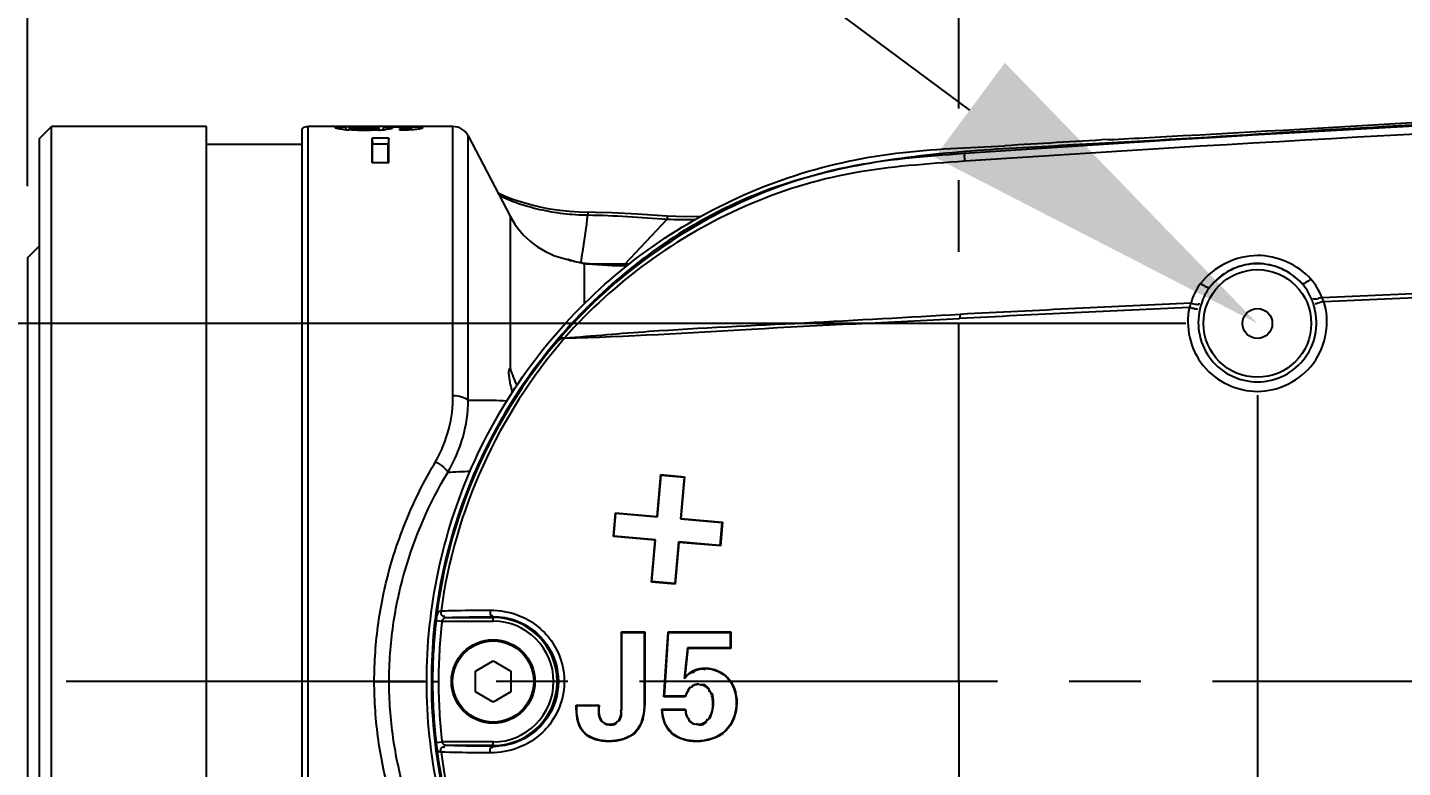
# Model space of a CAD drawing. Header units: millimetres. Extents: x 4086 to 8300, y 123 to 1549.
# Drawn here: x 6912.11 to 6940.9, y 826.71 to 842.21 of the extents above; entities that cross this region are included whole.
import ezdxf
from ezdxf import colors
from ezdxf.entities.mleader import LeaderData, LeaderLine
from ezdxf.math import Vec2, Vec3

# ---------------------------------------------------------------- set-up
doc = ezdxf.new("R2010")
doc.units = ezdxf.units.MM
doc.linetypes.add('CENTER', pattern=[0.6, 0.375, -0.075, 0.075, -0.075])
for name, color, linetype in [('中心线', 7, 'Continuous'), ('外形图', 7, 'Continuous'), ('多重引线', 7, 'Continuous'), ('尺寸标注', 7, 'Continuous')]:
    doc.layers.add(name, color=color, linetype=linetype)
doc.styles.add('思源黑', font='SourceHanSansCN-Normal.ttf')
doc.dimstyles.new('尺寸标注_1_4比例', dxfattribs={"dimtxt": 7, "dimasz": 6, "dimexe": 2, "dimexo": 1.5, "dimgap": 1, "dimtad": 1, "dimdec": 1, "dimlfac": 4, "dimdsep": 46, "dimtxsty": '思源黑', "dimcen": 0.09, "dimadec": 0, "dimazin": 0, "dimtp": 0.01, "dimtm": 0.01, "dimtfac": 1, "dimtdec": 1, "dimtofl": 0, "dimtmove": 0, "dimatfit": 3, "dimfxl": 1, "dimtolj": 1, "dimarcsym": 0})

# ---------------------------------------------------------------- blocks, each defined once
blk = doc.blocks.new('*D765')
at = {"layer": 'Defpoints', "color": 0}
for p in [(6912.112, 866.691), (6931.612, 843.804), (6912.112, 837.388)]:
    blk.add_point(p, dxfattribs=at)
at = {"layer": '尺寸标注', "color": 0, "lineweight": -2}
for p, q in [((6912.112, 838.888), (6912.112, 868.691)), ((6931.612, 845.304), (6931.612, 868.691)), ((6925.612, 866.691), (6918.112, 866.691))]:
    blk.add_line(p, q, dxfattribs=at)
at = {"layer": '尺寸标注', "color": 0}
for points in [[(6918.112, 867.691), (6918.112, 865.691), (6912.112, 866.691)], [(6925.612, 865.691), (6925.612, 867.691), (6931.612, 866.691)]]:
    blk.add_solid(points, dxfattribs=at)
at = {"layer": '尺寸标注', "color": 0, "insert": (6921.862, 871.306), "char_height": 7, "attachment_point": 5, "style": '思源黑'}
blk.add_mtext('\\A1;78', dxfattribs=at)
blk = doc.blocks.new('*D781')
at = {"layer": 'Defpoints', "color": 0}
for p in [(6937.862, 836.013), (6912.112, 819.638), (6912.112, 793.459)]:
    blk.add_point(p, dxfattribs=at)
at = {"layer": '尺寸标注', "color": 0, "lineweight": -2}
for p, q in [((6937.862, 834.513), (6937.862, 791.459)), ((6912.112, 818.138), (6912.112, 791.459)), ((6931.862, 793.459), (6918.112, 793.459))]:
    blk.add_line(p, q, dxfattribs=at)
at = {"layer": '尺寸标注', "color": 0}
for points in [[(6918.112, 794.459), (6918.112, 792.459), (6912.112, 793.459)], [(6931.862, 792.459), (6931.862, 794.459), (6937.862, 793.459)]]:
    blk.add_solid(points, dxfattribs=at)
at = {"layer": '尺寸标注', "color": 0, "insert": (6924.987, 798.088), "char_height": 7, "attachment_point": 5, "style": '思源黑'}
blk.add_mtext('\\A1;103', dxfattribs=at)
blk = doc.blocks.new('*D794')
at = {"layer": 'Defpoints', "color": 0}
for p in [(6937.862, 836.013), (6900.144, 821.013), (6937.862, 821.013)]:
    blk.add_point(p, dxfattribs=at)
at = {"layer": '尺寸标注', "color": 0, "lineweight": -2}
for p, q in [((6936.362, 836.013), (6898.144, 836.013)), ((6900.144, 830.013), (6900.144, 827.013)), ((6936.362, 821.013), (6898.144, 821.013))]:
    blk.add_line(p, q, dxfattribs=at)
at = {"layer": '尺寸标注', "color": 0}
for points in [[(6901.144, 830.013), (6899.144, 830.013), (6900.144, 836.013)], [(6899.144, 827.013), (6901.144, 827.013), (6900.144, 821.013)]]:
    blk.add_solid(points, dxfattribs=at)
at = {"layer": '尺寸标注', "color": 0, "insert": (6895.52, 828.513), "char_height": 7, "attachment_point": 5, "rotation": 90, "style": '思源黑'}
blk.add_mtext('\\A1;60', dxfattribs=at)

msp = doc.modelspace()

# ---------------------------------------------------------------- linework, layer by layer
at = {"layer": '中心线', "linetype": 'CENTER', "ltscale": 20}
for p, q in [((6931.6121, 828.5128), (6931.6121, 843.8044)), ((7040.4225, 828.5128), (6904.9307, 828.5128)), ((6931.6121, 828.5128), (6931.6121, 812.1389))]:
    msp.add_line(p, q, dxfattribs=at)
at = {"layer": '外形图'}
for p, q in [((6912.3621, 839.8878), (6912.6121, 840.1378)), ((6912.6121, 816.8878), (6912.6121, 840.1378)), ((6915.8621, 840.1378), (6912.6121, 840.1378)), ((6915.8621, 816.8878), (6915.8621, 840.1378)), ((6917.8621, 816.2536), (6917.8621, 840.1)), ((6917.9871, 816.2201), (6917.9871, 840.1378)), ((6921.0178, 840.1378), (6917.9871, 840.1378)), ((6918.5568, 840.1125), (6918.5568, 840.1128)), ((6918.7722, 840.1342), (6918.7755, 840.0712)), ((6918.8444, 840.1127), (6918.8403, 840.0663)), ((6918.9383, 840.1006), (6918.9363, 840.0612)), ((6919.1734, 840.095), (6919.1734, 840.0564)), ((6919.3782, 840.1371), (6919.3782, 840.1223)), ((6919.3879, 840.1002), (6919.3901, 840.0597)), ((6919.4684, 840.112), (6919.4726, 840.0632)), ((6919.7499, 840.104), (6919.7498, 840.1037)), ((6919.8327, 840.1365), (6919.8325, 840.1248)), ((6919.9095, 840.0602), (6919.9095, 840.0973)), ((6919.9095, 840.0973), (6919.9127, 840.0605)), ((6920.0557, 840.1019), (6920.0579, 840.0634)), ((6920.0996, 840.111), (6920.1036, 840.0654)), ((6920.1469, 840.1337), (6920.1434, 840.0676)), ((6920.3246, 840.1264), (6920.3215, 840.0865)), ((6920.3811, 840.1097), (6920.3811, 840.1093)), ((6921.0178, 834.5039), (6921.0178, 840.1378)), ((6912.3621, 817.1378), (6912.3621, 839.8878)), ((6917.8621, 839.7628), (6915.8621, 839.7628)), ((6919.3271, 839.3798), (6919.3271, 839.8918)), ((6919.6771, 839.8918), (6919.3271, 839.8918)), ((6919.3271, 839.8918), (6919.338, 839.7672)), ((6919.338, 839.3798), (6919.338, 839.7672)), ((6919.6661, 839.7672), (6919.338, 839.7672)), ((6919.6771, 839.8918), (6919.6661, 839.7672)), ((6919.6661, 839.3798), (6919.6661, 839.7672)), ((6919.6771, 839.3798), (6919.6771, 839.8918)), ((6921.3385, 834.4037), (6921.3385, 839.9434)), ((6921.3385, 839.9434), (6922.2166, 838.2604)), ((6919.6771, 839.3798), (6919.3271, 839.3798)), ((6922.2166, 838.2604), (6922.2166, 835.0685)), ((6924.6222, 837.2628), (6925.5029, 838.1987)), ((6925.5051, 838.2595), (6925.5029, 838.1987)), ((6912.1121, 837.3878), (6912.3621, 837.6378)), ((6912.1121, 837.3878), (6912.1121, 819.6378)), ((6923.4386, 837.3473), (6923.4151, 837.3559)), ((6923.4486, 837.3437), (6923.4467, 837.3444)), ((6923.4521, 837.3453), (6923.4488, 837.3464)), ((6923.4675, 837.3401), (6923.4521, 837.3453)), ((6923.4967, 837.3306), (6923.4675, 837.3401)), ((6923.5379, 837.3183), (6923.4967, 837.3306)), ((6923.5911, 837.3042), (6923.5363, 837.3187)), ((6923.6545, 837.2901), (6923.5911, 837.3042)), ((6923.7254, 837.2778), (6923.6539, 837.2902)), ((6923.7927, 837.2695), (6923.7254, 837.2778)), ((6923.7927, 837.2695), (6923.7254, 837.2778)), ((6923.7681, 837.2693), (6923.7927, 837.2695)), ((6923.7681, 837.2693), (6923.7681, 836.4248)), ((6923.8788, 837.2614), (6923.7927, 837.2695)), ((6923.8639, 837.2628), (6924.7157, 837.2628)), ((6924.6121, 837.2291), (6924.6121, 837.2628)), ((6931.6411, 836.205), (6931.6227, 836.1157)), ((6925.2943, 831.9711), (6925.3708, 832.8461)), ((6925.3708, 832.8461), (6925.3808, 832.8342)), ((6925.3708, 832.8461), (6925.8689, 832.8025)), ((6925.3042, 831.9592), (6925.3808, 832.8342)), ((6925.3808, 832.8342), (6925.857, 832.7926)), ((6925.857, 832.7926), (6925.7805, 831.9176)), ((6925.8689, 832.8025), (6925.7924, 831.9275)), ((6925.8689, 832.8025), (6925.857, 832.7926)), ((6924.3789, 831.5474), (6924.4226, 832.0474)), ((6924.3907, 831.5574), (6924.4325, 832.0355)), ((6924.4226, 832.0474), (6924.4325, 832.0355)), ((6924.4226, 832.0474), (6925.2943, 831.9711)), ((6924.4325, 832.0355), (6925.3042, 831.9592)), ((6925.2943, 831.9711), (6925.3042, 831.9592)), ((6925.7924, 831.9275), (6925.7805, 831.9176)), ((6925.7805, 831.9176), (6926.6522, 831.8413)), ((6925.7924, 831.9275), (6926.6641, 831.8513)), ((6926.6522, 831.8413), (6926.6104, 831.3631)), ((6926.6641, 831.8513), (6926.6203, 831.3513)), ((6926.6641, 831.8513), (6926.6522, 831.8413)), ((6924.3789, 831.5474), (6924.3907, 831.5574)), ((6925.2505, 831.4711), (6924.3789, 831.5474)), ((6925.2624, 831.4811), (6924.3907, 831.5574)), ((6925.174, 830.5961), (6925.2505, 831.4711)), ((6925.1859, 830.6061), (6925.2624, 831.4811)), ((6925.2505, 831.4711), (6925.2624, 831.4811)), ((6925.7387, 831.4394), (6925.6621, 830.5644)), ((6925.7486, 831.4275), (6925.6721, 830.5525)), ((6925.7486, 831.4275), (6925.7387, 831.4394)), ((6926.6104, 831.3631), (6925.7387, 831.4394)), ((6926.6203, 831.3513), (6925.7486, 831.4275)), ((6926.6203, 831.3513), (6926.6104, 831.3631)), ((6925.174, 830.5961), (6925.1859, 830.6061)), ((6925.6721, 830.5525), (6925.174, 830.5961)), ((6925.6621, 830.5644), (6925.1859, 830.6061)), ((6925.6721, 830.5525), (6925.6621, 830.5644)), ((6920.6681, 829.7923), (6920.7916, 829.7778)), ((6920.7916, 829.7778), (6921.8621, 829.7778)), ((6920.8731, 829.8528), (6921.8621, 829.8528)), ((6921.8621, 829.7778), (6921.8621, 829.8717)), ((6924.5454, 829.5525), (6924.5563, 829.5416)), ((6924.5454, 829.5525), (6925.0342, 829.5525)), ((6924.5454, 828.5128), (6924.5454, 829.5525)), ((6924.5563, 829.5416), (6925.0233, 829.5416)), ((6924.5563, 828.5128), (6924.5563, 829.5416)), ((6925.0342, 829.5525), (6925.0233, 829.5416)), ((6925.0233, 829.5416), (6925.0233, 828.5128)), ((6925.0342, 829.5525), (6925.0342, 828.5128)), ((6925.4563, 828.5128), (6925.5247, 829.5525)), ((6925.4673, 828.5128), (6925.5349, 829.5416)), ((6925.5247, 829.5525), (6925.5349, 829.5416)), ((6925.5247, 829.5525), (6926.8345, 829.5525)), ((6925.5349, 829.5416), (6926.8236, 829.5416)), ((6926.8345, 829.5525), (6926.8236, 829.5416)), ((6926.8236, 829.5416), (6926.8236, 829.2156)), ((6926.8345, 829.5525), (6926.8345, 829.2047)), ((6925.9284, 829.2156), (6925.8631, 828.5738)), ((6925.9383, 829.2047), (6925.8772, 828.6046)), ((6925.9383, 829.2047), (6925.9284, 829.2156)), ((6926.8236, 829.2156), (6925.9284, 829.2156)), ((6926.8345, 829.2047), (6925.9383, 829.2047)), ((6926.8345, 829.2047), (6926.8236, 829.2156)), ((6921.4897, 828.7278), (6921.8621, 828.9428)), ((6921.8621, 828.9428), (6922.2345, 828.7278)), ((6921.4897, 828.2978), (6921.4897, 828.7278)), ((6922.2345, 828.7278), (6922.2345, 828.2978)), ((6926.0713, 828.749), (6926.0759, 828.7391)), ((6926.3081, 828.7942), (6926.3081, 828.7832)), ((6926.7761, 828.587), (6926.768, 828.5796)), ((6919.3732, 828.513), (6919.6842, 828.5126)), ((6919.6842, 828.5128), (6920.4698, 828.5128)), ((6920.5929, 828.5128), (6920.5903, 828.5128)), ((6920.5929, 828.5128), (6920.7173, 828.5128)), ((6921.8621, 828.0828), (6921.4897, 828.2978)), ((6922.2345, 828.2978), (6921.8621, 828.0828)), ((6924.5454, 827.9214), (6924.5454, 828.5128)), ((6924.5562, 827.9214), (6924.5563, 828.5128)), ((6925.0233, 828.5128), (6925.0233, 828.0499)), ((6925.0342, 828.5128), (6925.0342, 828.0499)), ((6925.4353, 828.1941), (6925.4563, 828.5128)), ((6925.447, 828.205), (6925.4673, 828.5128)), ((6925.9963, 828.3868), (6925.9885, 828.3945)), ((6926.1702, 828.4479), (6926.1702, 828.4588)), ((6926.3793, 828.3422), (6926.3879, 828.349)), ((6923.6021, 827.9481), (6923.6021, 828.0186)), ((6923.6021, 828.0186), (6923.6131, 828.0076)), ((6923.6021, 828.0186), (6924.08, 828.0186)), ((6923.6021, 827.9481), (6923.6131, 827.9481)), ((6923.6131, 828.0076), (6924.0687, 828.0077)), ((6923.6131, 827.9481), (6923.6131, 828.0076)), ((6924.0687, 828.0077), (6924.066, 827.9391)), ((6924.08, 828.0186), (6924.0687, 828.0077)), ((6924.08, 828.0186), (6924.0769, 827.9387)), ((6925.0342, 828.0499), (6925.0233, 828.0499)), ((6925.4353, 828.1941), (6925.447, 828.205)), ((6925.8835, 828.1941), (6925.4353, 828.1941)), ((6925.876, 828.205), (6925.447, 828.205)), ((6925.8835, 828.1941), (6925.876, 828.205)), ((6926.4616, 828.0656), (6926.4726, 828.0656)), ((6926.963, 828.0656), (6926.9521, 828.0656)), ((6924.0769, 827.9387), (6924.066, 827.9391)), ((6924.4854, 827.6884), (6924.4937, 827.6813)), ((6924.5454, 827.9214), (6924.5562, 827.9214)), ((6925.393, 827.9308), (6925.4044, 827.9199)), ((6925.393, 827.9308), (6925.8882, 827.9308)), ((6925.4044, 827.9199), (6925.8784, 827.9199)), ((6925.8882, 827.9308), (6925.8784, 827.9199)), ((6925.9681, 827.6927), (6925.9596, 827.6858)), ((6926.3781, 827.7369), (6926.387, 827.7307)), ((6923.7854, 827.4153), (6923.7927, 827.4235)), ((6924.2884, 827.6175), (6924.2884, 827.6066)), ((6924.8403, 827.4479), (6924.8326, 827.4555)), ((6925.5967, 827.4279), (6925.6041, 827.436)), ((6926.1577, 827.6175), (6926.1577, 827.6065)), ((6926.7311, 827.4764), (6926.7235, 827.4843)), ((6920.6681, 827.2333), (6920.7916, 827.2478)), ((6921.8621, 827.2478), (6920.7916, 827.2478)), ((6921.8621, 827.1728), (6920.8732, 827.1728)), ((6921.8621, 827.1539), (6921.8621, 827.2478)), ((6924.2759, 827.254), (6924.2759, 827.2648)), ((6926.1216, 827.254), (6926.1216, 827.2649))]:
    msp.add_line(p, q, dxfattribs=at)
for points in [[(6924.3476, 838.3316), (6923.6632, 838.3473), (6923.4622, 838.3593), (6923.257, 838.3799), (6923.0507, 838.4096), (6922.8465, 838.4484), (6922.6473, 838.4956), (6922.4562, 838.5503), (6922.2763, 838.6108), (6922.1106, 838.6751), (6921.967, 838.7388)], [(6925.5051, 838.2595), (6924.8863, 838.3007), (6924.3476, 838.3316)], [(6926.1995, 838.2505), (6925.8848, 838.2457), (6925.5051, 838.2595)], [(6924.6735, 837.2291), (6924.5546, 837.229), (6924.4346, 837.2308), (6924.3159, 837.2342), (6924.1997, 837.2392), (6924.0874, 837.2455), (6923.98, 837.253), (6923.8788, 837.2614)], [(6936.4718, 836.4366), (6936.4601, 836.4083), (6936.4485, 836.3794), (6936.437, 836.3502)], [(6939.2533, 836.4762), (6939.2395, 836.5036), (6939.2255, 836.5307), (6939.2114, 836.5572)], [(6926.768, 828.5796), (6926.7869, 828.5579), (6926.8047, 828.5356), (6926.8214, 828.5128)]]:
    msp.add_lwpolyline(points, dxfattribs=at)
for centre, radius in [((6937.8621, 836.0128), 1.1272), ((6937.8621, 836.0128), 0.3125), ((6921.8621, 828.5128), 0.875), ((6921.8621, 828.5128), 0.85)]:
    msp.add_circle(centre, radius, dxfattribs=at)
for centre, radius, start, end in [((6976.9551, 168.4988), 672.433, 92.3586273, 93.8555578), ((6874.833, 1957.9946), 1119.7361, 273.1110004, 273.6865957), ((6917.9871, 839.8835), 0.25, 90, 120), ((6919.0551, 843.3613), 3.302, 264.36872, 266.26901), ((6919.401, 676.9574), 163.1797, 89.848416, 90.008012), ((6919.2993, 843.3485), 3.2899, 273.02413, 274.45306), ((6915.3702, 841.2891), 4.3585, 343.73805, 344.52528), ((6919.3412, 842.8066), 2.7463, 274.46046, 275.2539), ((6921.0178, 839.7761), 0.3617, 27.55281, 90), ((6924.3663, 1047.3261), 207.7215, 272.862531, 273.100567), ((6923.7681, 839.0699), 1.75, 207.55281, 258.3631), ((6923.3647, 837.111), 0.25, 70.33302, 78.3631), ((6923.9843, 838.8717), 1.6192, 250.30637, 250.61002), ((6923.9777, 838.8538), 1.6001, 250.68932, 251.69285), ((6923.9664, 838.8197), 1.5642, 251.69276, 252.12001), ((6923.9304, 838.6636), 1.4037, 262.10413, 263.36049), ((6924.6194, 845.6291), 8.4031, 264.18564, 264.3471), ((6924.6262, 845.6983), 8.4727, 264.3472, 264.63806), ((6924.6123, 845.5137), 8.2875, 264.61462, 270.4004), ((6937.8621, 836.0128), 1.2521, 41.95587, 142.5189), ((6980.9032, -126.3964), 963.7729, 92.6444323, 92.9309813), ((6980.773, -129.0457), 966.4992, 92.6271786, 92.9138817), ((6937.8609, 836.027), 1.2363, 166.78112, 270.05208), ((6937.8633, 836.0268), 1.2361, 269.94139, 18.34806), ((6937.3238, 835.8483), 1.8044, 18.33506, 22.16147), ((6931.6127, 828.5122), 11.0225, 141.17014, 179.99675), ((6921.5657, 822.859), 10.0527, 91.08379, 93.74562), ((6931.5829, 828.5102), 10.9899, 173.30032, 179.98648), ((6931.5653, 828.5106), 10.848, 173.29167, 179.98849), ((6921.8621, 828.5128), 1.34, 270, 90), ((6921.8621, 828.5128), 1.265, 270, 90), ((6928.1032, 827.5641), 2.4572, 154.94696, 155.73691), ((6926.249, 828.11), 0.7109, 34.51073, 42.1341), ((6931.6127, 828.5134), 11.0225, 180.00326, 218.82974), ((6931.5835, 828.5154), 10.9905, 180.01364, 186.69945), ((6931.5658, 828.515), 10.8485, 180.01163, 186.70812)]:
    msp.add_arc(centre, radius, start, end, dxfattribs=at)
for points, knots in [([(6982.8473, 841.3547), (6979.9914, 841.3249), (6974.2796, 841.2517), (6965.7128, 841.0873), (6957.1476, 840.8525), (6950.0119, 840.5915), (6944.306, 840.3256), (6940.0264, 840.1178), (6936.4649, 839.883), (6933.6115, 839.7297), (6930.7692, 839.5793), (6927.1829, 838.9876), (6923.5642, 836.4678), (6921.1381, 832.8333), (6920.2848, 828.532), (6921.1248, 824.2335), (6923.5303, 820.5724), (6926.5562, 818.5117), (6929.2915, 817.6422), (6931.4308, 817.4044), (6933.5713, 817.3272), (6935.7099, 817.1794), (6937.847, 817.0394), (6940.6986, 816.8826), (6944.2642, 816.6997), (6949.9704, 816.437), (6957.106, 816.174), (6965.6712, 815.9394), (6974.238, 815.7745), (6979.9498, 815.7012), (6982.8057, 815.6713)], [0, 0, 0, 0, 0.0625338, 0.1250675, 0.1876012, 0.2501348, 0.2814019, 0.3126679, 0.3439382, 0.3595646, 0.3751969, 0.4064019, 0.4376042, 0.4687717, 0.4999496, 0.5311281, 0.5623056, 0.5934882, 0.6091533, 0.6247704, 0.6404361, 0.6560705, 0.6716955, 0.6873296, 0.7185989, 0.7498649, 0.8123988, 0.8749325, 0.9374662, 1, 1, 1, 1]), ([(6918.5568, 840.1128), (6918.5568, 840.1174), (6918.5791, 840.1246), (6918.6138, 840.128), (6918.6852, 840.1325), (6918.7395, 840.1336), (6918.7722, 840.1342)], [0, 0, 0, 0, 0.0636249, 0.2394787, 0.5515984, 1, 1, 1, 1]), ([(6918.7311, 840.0752), (6918.7054, 840.0778), (6918.6611, 840.0828), (6918.6065, 840.0918), (6918.5743, 840.1), (6918.5603, 840.1069), (6918.557, 840.1108), (6918.5568, 840.1125)], [0, 0, 0, 0, 0.4284638, 0.7384789, 0.9231886, 0.9719736, 1, 1, 1, 1]), ([(6918.7722, 840.1342), (6918.8604, 840.1358), (6919.0624, 840.1369), (6919.2644, 840.1371), (6919.3782, 840.1371)], [0, 0, 0, 0, 0.436772, 1, 1, 1, 1]), ([(6919.1856, 840.0563), (6919.1552, 840.0563), (6919.04, 840.057), (6918.9248, 840.0607), (6918.8402, 840.0663)], [0, 0, 0, 0, 0.2638217, 1, 1, 1, 1]), ([(6918.9344, 840.1226), (6918.9216, 840.1221), (6918.8992, 840.1211), (6918.8713, 840.1192), (6918.8541, 840.1169), (6918.8467, 840.1149), (6918.8445, 840.1135), (6918.8444, 840.1127)], [0, 0, 0, 0, 0.4207322, 0.7344982, 0.9262307, 0.9757772, 1, 1, 1, 1]), ([(6918.8444, 840.1126), (6918.8444, 840.1118), (6918.8472, 840.1102), (6918.852, 840.1089), (6918.8604, 840.1073), (6918.8767, 840.1052), (6918.9031, 840.1028), (6918.9257, 840.1013), (6918.9383, 840.1006)], [0, 0, 0, 0, 0.0256739, 0.0813679, 0.1690623, 0.2875858, 0.6031164, 1, 1, 1, 1]), ([(6919.1588, 840.1257), (6919.1388, 840.1257), (6919.064, 840.1255), (6918.9892, 840.1246), (6918.9344, 840.1226)], [0, 0, 0, 0, 0.2668188, 1, 1, 1, 1]), ([(6918.9383, 840.1006), (6918.957, 840.0996), (6919.0354, 840.096), (6919.1138, 840.095), (6919.1734, 840.095)], [0, 0, 0, 0, 0.2391816, 1, 1, 1, 1]), ([(6919.3833, 840.1223), (6919.3666, 840.123), (6919.2918, 840.1254), (6919.2169, 840.1257), (6919.1588, 840.1257)], [0, 0, 0, 0, 0.2236546, 1, 1, 1, 1]), ([(6919.1734, 840.095), (6919.1932, 840.095), (6919.2647, 840.0954), (6919.3363, 840.097), (6919.3879, 840.1002)], [0, 0, 0, 0, 0.2761865, 1, 1, 1, 1]), ([(6919.4729, 840.0632), (6919.4494, 840.0619), (6919.3537, 840.0577), (6919.2579, 840.0563), (6919.1856, 840.0563)], [0, 0, 0, 0, 0.2454027, 1, 1, 1, 1]), ([(6919.4683, 840.1121), (6919.4683, 840.1129), (6919.466, 840.1144), (6919.4585, 840.1165), (6919.4419, 840.1188), (6919.4158, 840.1208), (6919.395, 840.1218), (6919.3833, 840.1223)], [0, 0, 0, 0, 0.027125, 0.0813639, 0.2812552, 0.5938924, 1, 1, 1, 1]), ([(6919.3879, 840.1002), (6919.3996, 840.1009), (6919.4194, 840.1024), (6919.446, 840.1051), (6919.4591, 840.1076), (6919.4684, 840.1101), (6919.4684, 840.112)], [0, 0, 0, 0, 0.4281922, 0.7418719, 0.9299121, 1, 1, 1, 1]), ([(6919.9607, 840.1224), (6919.9301, 840.1232), (6919.8002, 840.1258), (6919.6701, 840.1261), (6919.5707, 840.1262)], [0, 0, 0, 0, 0.2351855, 1, 1, 1, 1]), ([(6919.5707, 840.1262), (6919.5971, 840.1253), (6919.6418, 840.1238), (6919.7008, 840.1188), (6919.7309, 840.1152), (6919.7499, 840.1081), (6919.7499, 840.104)], [0, 0, 0, 0, 0.4330426, 0.7481572, 0.9314018, 1, 1, 1, 1]), ([(6919.7499, 840.1037), (6919.7497, 840.1021), (6919.7465, 840.0985), (6919.7336, 840.0925), (6919.7043, 840.0855), (6919.6552, 840.078), (6919.6155, 840.0739), (6919.5927, 840.0718)], [0, 0, 0, 0, 0.0288619, 0.0790888, 0.2664025, 0.5759107, 1, 1, 1, 1]), ([(6919.8327, 840.1365), (6919.8627, 840.1364), (6919.9674, 840.136), (6920.0722, 840.1352), (6920.1469, 840.1337)], [0, 0, 0, 0, 0.28639, 1, 1, 1, 1]), ([(6919.9095, 840.0973), (6919.9235, 840.0975), (6919.9723, 840.0984), (6920.0211, 840.0996), (6920.0557, 840.1019)], [0, 0, 0, 0, 0.2872348, 1, 1, 1, 1]), ([(6920.104, 840.0654), (6920.0886, 840.0646), (6920.0238, 840.0619), (6919.9589, 840.0607), (6919.9095, 840.0602)], [0, 0, 0, 0, 0.2379102, 1, 1, 1, 1]), ([(6920.0996, 840.1111), (6920.0995, 840.1122), (6920.095, 840.1138), (6920.088, 840.1152), (6920.0751, 840.1168), (6920.0586, 840.1182), (6920.038, 840.1194), (6920.005, 840.121), (6919.9789, 840.1218), (6919.9607, 840.1224)], [0, 0, 0, 0, 0.0240254, 0.0802522, 0.1704955, 0.291919, 0.4401112, 0.6098726, 1, 1, 1, 1]), ([(6920.0557, 840.1019), (6920.0672, 840.1026), (6920.0817, 840.1041), (6920.0958, 840.1072), (6920.0996, 840.1098), (6920.0996, 840.111)], [0, 0, 0, 0, 0.7503287, 0.9244647, 1, 1, 1, 1]), ([(6920.2593, 840.0774), (6920.248, 840.076), (6920.1964, 840.0706), (6920.1445, 840.0673), (6920.104, 840.0654)], [0, 0, 0, 0, 0.2180908, 1, 1, 1, 1]), ([(6920.1469, 840.1337), (6920.1656, 840.1333), (6920.2249, 840.1318), (6920.2842, 840.13), (6920.3246, 840.1264)], [0, 0, 0, 0, 0.3158584, 1, 1, 1, 1]), ([(6920.3811, 840.1093), (6920.3808, 840.1062), (6920.371, 840.099), (6920.3501, 840.0925), (6920.3108, 840.0839), (6920.2789, 840.0797), (6920.2593, 840.0774)], [0, 0, 0, 0, 0.0747563, 0.2409403, 0.5384404, 1, 1, 1, 1]), ([(6920.3246, 840.1264), (6920.3338, 840.1256), (6920.3495, 840.1238), (6920.3675, 840.1205), (6920.3811, 840.1148), (6920.3811, 840.1097)], [0, 0, 0, 0, 0.4598386, 0.7494669, 1, 1, 1, 1]), ([(6920.4698, 828.5128), (6920.4698, 830.0435), (6921.1195, 833.1428), (6923.8732, 836.9732), (6927.2767, 838.9846), (6930.2841, 839.6474), (6931.816, 839.6949), (6932.5745, 839.7345)], [0, 0, 0, 0, 0.2500718, 0.5001357, 0.7501992, 0.875907, 1, 1, 1, 1]), ([(6931.7272, 839.57), (6930.9008, 839.5129), (6929.2374, 839.3874), (6926.0907, 838.296), (6924.0582, 836.7061), (6923.0261, 835.4234)], [0, 0, 0, 0, 0.2507635, 0.5015994, 1, 1, 1, 1]), ([(6931.739, 839.4099), (6931.7375, 839.4303), (6931.7343, 839.4763), (6931.7311, 839.5124), (6931.7286, 839.5552), (6931.7304, 839.5324), (6931.731, 839.5252)], [0, 0, 0, 0, 0.386711, 0.8198, 0.8640631, 1, 1, 1, 1]), ([(6931.7398, 839.4099), (6930.9559, 839.3537), (6929.3791, 839.256), (6926.364, 838.3194), (6924.3858, 836.8824), (6923.3566, 835.7074)], [0, 0, 0, 0, 0.2508028, 0.5015206, 1, 1, 1, 1]), ([(6921.9868, 838.6972), (6922.1146, 838.6346), (6922.3925, 838.5209), (6922.8419, 838.3922), (6923.3331, 838.3084), (6923.6734, 838.2877), (6923.8464, 838.2858)], [0, 0, 0, 0, 0.2225737, 0.4681579, 0.7294941, 1, 1, 1, 1]), ([(6923.8452, 838.3431), (6923.8455, 838.3431), (6923.8453, 838.3412), (6923.8458, 838.3391), (6923.8458, 838.3341), (6923.8462, 838.3247), (6923.8463, 838.3082), (6923.8464, 838.294), (6923.8464, 838.2858)], [0, 0, 0, 0, 0.0166534, 0.064827, 0.1446442, 0.2557433, 0.5695153, 1, 1, 1, 1]), ([(6923.7002, 837.2811), (6923.7128, 837.3613), (6923.7635, 837.6959), (6923.81, 838.0312), (6923.8464, 838.2858)], [0, 0, 0, 0, 0.2399282, 1, 1, 1, 1]), ([(6923.8464, 838.2858), (6924.1229, 838.283), (6924.6755, 838.2557), (6925.2267, 838.2109), (6925.5029, 838.1987)], [0, 0, 0, 0, 0.4999757, 1, 1, 1, 1]), ([(6923.7376, 837.2732), (6923.7109, 837.2769), (6923.626, 837.2911), (6923.5425, 837.3129), (6923.4862, 837.3311)], [0, 0, 0, 0, 0.3129427, 1, 1, 1, 1]), ([(6939.2114, 836.5572), (6946.0219, 836.8474), (6959.6494, 837.2913), (6973.283, 837.4198), (6980.0996, 837.4407)], [0, 0, 0, 0, 0.5000004, 1, 1, 1, 1]), ([(6939.2533, 836.4762), (6946.0567, 836.7707), (6959.67, 837.2084), (6973.2898, 837.3891), (6980.0995, 837.3767)], [0, 0, 0, 0, 0.4999997, 1, 1, 1, 1]), ([(6938.982, 836.9423), (6938.9444, 836.9118), (6938.8958, 836.8784), (6938.8098, 836.834), (6938.7932, 836.8499)], [0, 0, 0, 0, 0.6776566, 1, 1, 1, 1]), ([(6936.6731, 836.851), (6936.7129, 836.8236), (6936.764, 836.7939), (6936.8531, 836.7575), (6936.8684, 836.7747)], [0, 0, 0, 0, 0.6767636, 1, 1, 1, 1]), ([(6936.437, 836.3502), (6936.347, 835.9418), (6936.5598, 834.992), (6937.4431, 834.5901), (6937.8621, 834.5901)], [0, 0, 0, 0, 0.4995445, 1, 1, 1, 1]), ([(6936.437, 836.3502), (6936.4685, 836.3432), (6936.5364, 836.3375), (6936.5603, 836.3108), (6936.6111, 836.3187), (6936.609, 836.3198)], [0, 0, 0, 0, 0.5507122, 0.9599164, 1, 1, 1, 1]), ([(6937.8621, 834.5901), (6938.3005, 834.5901), (6939.2302, 835.0363), (6939.3858, 836.059), (6939.2533, 836.4762)], [0, 0, 0, 0, 0.5004454, 1, 1, 1, 1]), ([(6923.3539, 835.7028), (6924.6614, 835.7382), (6927.4162, 835.9158), (6930.1728, 836.0426), (6931.6227, 836.1157)], [0, 0, 0, 0, 0.473947, 1, 1, 1, 1]), ([(6923.3566, 835.7074), (6923.9456, 835.7552), (6925.6171, 835.9001), (6928.3819, 836.0148), (6930.5534, 836.1493), (6931.6411, 836.205)], [0, 0, 0, 0, 0.2135966, 0.6063525, 1, 1, 1, 1]), ([(6923.3539, 835.7028), (6923.3031, 835.7272), (6923.1623, 835.5864), (6923.083, 835.4929), (6923.0263, 835.4236)], [0, 0, 0, 0, 0.386448, 1, 1, 1, 1]), ([(6923.3539, 835.7028), (6922.6688, 834.9006), (6921.5073, 833.1006), (6920.9131, 831.0393), (6920.7695, 829.9932)], [0, 0, 0, 0, 0.4997741, 1, 1, 1, 1]), ([(6922.2165, 835.0688), (6922.2099, 835.0679), (6922.1963, 835.058), (6922.1885, 835.0333), (6922.1851, 835.004), (6922.1851, 834.9599), (6922.1906, 834.903), (6922.2045, 834.8117), (6922.2274, 834.699), (6922.2481, 834.6097), (6922.2586, 834.5655)], [0, 0, 0, 0, 0.0379298, 0.0868939, 0.14491, 0.2077973, 0.3393907, 0.4730255, 0.7386667, 1, 1, 1, 1]), ([(6922.2166, 835.0689), (6922.2372, 835.0087), (6922.2813, 834.8894), (6922.331, 834.7723), (6922.3553, 834.7136)], [0, 0, 0, 0, 0.5003824, 1, 1, 1, 1]), ([(6920.6538, 833.1125), (6920.7728, 833.3295), (6920.9609, 833.7801), (6921.0269, 834.2679), (6921.0178, 834.5039)], [0, 0, 0, 0, 0.5116165, 1, 1, 1, 1]), ([(6920.909, 832.8902), (6921.0443, 833.1245), (6921.2607, 833.6132), (6921.3425, 834.1452), (6921.3385, 834.4037)], [0, 0, 0, 0, 0.5113433, 1, 1, 1, 1]), ([(6921.0178, 834.5039), (6921.081, 834.5039), (6921.1946, 834.4895), (6921.3025, 834.4393), (6921.3385, 834.4037)], [0, 0, 0, 0, 0.5548776, 1, 1, 1, 1]), ([(6921.3385, 834.4037), (6921.4067, 834.4058), (6921.6768, 834.4115), (6921.9472, 834.406), (6922.1487, 834.3945)], [0, 0, 0, 0, 0.2527514, 1, 1, 1, 1]), ([(6919.3731, 828.5128), (6919.3733, 828.9243), (6919.4311, 829.7442), (6919.6854, 830.9398), (6920.0914, 832.0707), (6920.4539, 832.7763), (6920.6538, 833.1125)], [0, 0, 0, 0, 0.2556634, 0.5086472, 0.7570379, 1, 1, 1, 1]), ([(6919.6842, 828.5128), (6919.6842, 828.7091), (6919.699, 829.1012), (6919.7806, 829.8772), (6920.0617, 831.1856), (6920.5234, 832.2452), (6920.909, 832.8902)], [0, 0, 0, 0, 0.1281847, 0.2560146, 0.5091913, 1, 1, 1, 1]), ([(6920.6538, 833.1125), (6920.7131, 833.0843), (6920.7937, 833.0335), (6920.875, 832.9524), (6920.9022, 832.9103), (6920.909, 832.8903)], [0, 0, 0, 0, 0.5729299, 0.8152122, 1, 1, 1, 1]), ([(6920.6681, 829.7923), (6920.6715, 829.8212), (6920.6787, 829.8899), (6920.7215, 829.9977), (6920.7695, 829.9934)], [0, 0, 0, 0, 0.3762299, 1, 1, 1, 1]), ([(6920.7695, 829.9932), (6920.7654, 829.9618), (6920.7544, 829.8947), (6920.8331, 829.8737), (6920.85, 829.8886)], [0, 0, 0, 0, 0.5843407, 1, 1, 1, 1]), ([(6920.7695, 829.9932), (6920.8348, 829.9952), (6921.1792, 830.0044), (6921.5236, 830.007), (6921.8027, 830.0079)], [0, 0, 0, 0, 0.1898349, 1, 1, 1, 1]), ([(6921.8027, 830.0079), (6921.8013, 829.9684), (6921.7917, 829.8671), (6921.8446, 829.8991), (6921.8492, 829.9065)], [0, 0, 0, 0, 0.8194951, 1, 1, 1, 1]), ([(6920.8731, 829.8528), (6920.9355, 829.8549), (6921.2651, 829.8647), (6921.5948, 829.8692), (6921.8621, 829.8717)], [0, 0, 0, 0, 0.1894289, 1, 1, 1, 1]), ([(6922.3381, 829.7895), (6922.5917, 829.6964), (6923.0549, 829.3432), (6923.227, 828.7862), (6923.227, 828.5128)], [0, 0, 0, 0, 0.4971048, 1, 1, 1, 1]), ([(6922.3777, 829.9044), (6922.6538, 829.7999), (6923.1604, 829.419), (6923.3491, 828.8105), (6923.3491, 828.5128)], [0, 0, 0, 0, 0.4979135, 1, 1, 1, 1]), ([(6920.6538, 823.9131), (6920.4539, 824.2493), (6920.0914, 824.9549), (6919.6854, 826.0859), (6919.4311, 827.2814), (6919.3733, 828.1013), (6919.3731, 828.5128)], [0, 0, 0, 0, 0.2429621, 0.4913528, 0.7443366, 1, 1, 1, 1]), ([(6920.909, 824.1354), (6920.5234, 824.7804), (6920.0617, 825.84), (6919.7806, 827.1484), (6919.699, 827.9244), (6919.6842, 828.3165), (6919.6842, 828.5128)], [0, 0, 0, 0, 0.4908086, 0.7439854, 0.8718153, 1, 1, 1, 1]), ([(6932.5745, 817.2911), (6931.816, 817.3307), (6930.2841, 817.3782), (6927.2767, 818.041), (6923.8732, 820.0524), (6921.1195, 823.8828), (6920.4698, 826.9821), (6920.4698, 828.5128)], [0, 0, 0, 0, 0.1240932, 0.249801, 0.4998644, 0.7499283, 1, 1, 1, 1]), ([(6923.227, 828.5128), (6923.2269, 828.2396), (6923.0551, 827.6829), (6922.5924, 827.3296), (6922.3389, 827.2364)], [0, 0, 0, 0, 0.5028686, 1, 1, 1, 1]), ([(6923.3491, 828.5128), (6923.3491, 828.215), (6923.1602, 827.6061), (6922.6531, 827.2253), (6922.3768, 827.1209)], [0, 0, 0, 0, 0.5021132, 1, 1, 1, 1]), ([(6925.4563, 828.5128), (6925.4581, 828.5127), (6925.4618, 828.5122), (6925.4655, 828.5124), (6925.4673, 828.5128)], [0, 0, 0, 0, 0.4976245, 1, 1, 1, 1]), ([(6926.3879, 828.349), (6926.364, 828.3798), (6926.3189, 828.4473), (6926.2237, 828.4471), (6926.1932, 828.4258)], [0, 0, 0, 0, 0.5118625, 1, 1, 1, 1]), ([(6926.4726, 828.0656), (6926.4726, 828.1344), (6926.4795, 828.2455), (6926.3966, 828.303), (6926.3733, 828.3123)], [0, 0, 0, 0, 0.7328204, 1, 1, 1, 1]), ([(6926.8347, 828.5128), (6926.8332, 828.5118), (6926.83, 828.5066), (6926.824, 828.5108), (6926.8214, 828.5128)], [0, 0, 0, 0, 0.3613923, 1, 1, 1, 1]), ([(6924.066, 827.9391), (6924.0631, 827.8641), (6924.0628, 827.7041), (6924.2164, 827.6066), (6924.2884, 827.6066)], [0, 0, 0, 0, 0.5102212, 1, 1, 1, 1]), ([(6924.0769, 827.9387), (6924.0738, 827.8604), (6924.0747, 827.7012), (6924.2248, 827.6175), (6924.2884, 827.6175)], [0, 0, 0, 0, 0.5519537, 1, 1, 1, 1]), ([(6924.2884, 827.6066), (6924.3384, 827.6066), (6924.4274, 827.5957), (6924.4555, 827.6674), (6924.458, 827.686)], [0, 0, 0, 0, 0.7273509, 1, 1, 1, 1]), ([(6926.1577, 827.6065), (6926.1991, 827.6065), (6926.2864, 827.6041), (6926.3421, 827.6895), (6926.3407, 827.729)], [0, 0, 0, 0, 0.5114119, 1, 1, 1, 1]), ([(6920.7695, 827.0321), (6920.7568, 827.031), (6920.6714, 827.0516), (6920.676, 827.1658), (6920.6681, 827.2333)], [0, 0, 0, 0, 0.1577553, 1, 1, 1, 1]), ([(6920.7695, 827.0331), (6920.7647, 827.0642), (6920.7532, 827.1324), (6920.8324, 827.152), (6920.8501, 827.1372)], [0, 0, 0, 0, 0.5769281, 1, 1, 1, 1]), ([(6921.8621, 827.1539), (6921.7589, 827.1548), (6921.4292, 827.1586), (6921.0996, 827.1652), (6920.8732, 827.1728)], [0, 0, 0, 0, 0.3129203, 1, 1, 1, 1]), ([(6921.8027, 827.0177), (6921.8013, 827.0572), (6921.7917, 827.1585), (6921.8446, 827.1265), (6921.8492, 827.1191)], [0, 0, 0, 0, 0.8194043, 1, 1, 1, 1]), ([(6920.7695, 827.0324), (6920.9131, 825.9863), (6921.5073, 823.925), (6922.6688, 822.125), (6923.3539, 821.3228)], [0, 0, 0, 0, 0.5002255, 1, 1, 1, 1]), ([(6921.8027, 827.0177), (6921.6953, 827.0181), (6921.3508, 827.0199), (6921.0064, 827.025), (6920.7695, 827.0324)], [0, 0, 0, 0, 0.3118993, 1, 1, 1, 1])]:
    msp.add_open_spline(points, degree=3, knots=knots, dxfattribs=at)
for points in [[(6980.0793, 841.3054), (6963.953, 841.0912), (6947.8166, 840.6818), (6931.7272, 839.57)], [(6934.7399, 839.8638), (6934.0181, 839.821), (6933.2961, 839.7806), (6932.5745, 839.7345)], [(6925.5029, 838.1987), (6925.6989, 838.1898), (6925.8953, 838.1848), (6926.0915, 838.1889)], [(6937.8656, 837.4355), (6937.4229, 837.4351), (6936.9434, 837.2016), (6936.6731, 836.851)], [(6937.8621, 837.2681), (6937.4923, 837.2682), (6937.0919, 837.0693), (6936.8684, 836.7747)], [(6938.7932, 836.8499), (6938.567, 837.1041), (6938.2023, 837.268), (6937.8621, 837.2681)], [(6938.982, 836.9423), (6938.7093, 837.2442), (6938.2724, 837.4358), (6937.8656, 837.4355)], [(6939.2114, 836.5572), (6939.1628, 836.6985), (6939.0821, 836.8314), (6938.982, 836.9423)], [(6936.6731, 836.851), (6936.5794, 836.7294), (6936.508, 836.5859), (6936.4718, 836.4366)], [(6936.8684, 836.7747), (6936.7896, 836.6716), (6936.7277, 836.5529), (6936.6896, 836.4288)], [(6938.9949, 836.5289), (6938.9471, 836.6459), (6938.8776, 836.7558), (6938.7932, 836.8499)], [(6936.4718, 836.4366), (6936.5272, 836.4246), (6936.6713, 836.3882), (6936.6417, 836.4365)], [(6936.6896, 836.4288), (6936.6775, 836.3895), (6936.6669, 836.3497), (6936.6574, 836.3097)], [(6939.2114, 836.5572), (6939.1575, 836.5401), (6939.0151, 836.4916), (6939.0425, 836.5411)], [(6939.2533, 836.4762), (6939.1978, 836.4586), (6939.0344, 836.401), (6939.0847, 836.4305)], [(6921.8027, 830.0079), (6921.9974, 830.0085), (6922.1955, 829.9733), (6922.3777, 829.9044)], [(6920.7916, 829.7778), (6920.8025, 829.8132), (6920.8366, 829.8523), (6920.8737, 829.8528)], [(6921.8621, 829.8717), (6922.0231, 829.8734), (6922.1869, 829.845), (6922.3381, 829.7895)], [(6925.8631, 828.5738), (6925.9204, 828.6359), (6925.9912, 828.7125), (6926.0757, 828.7118)], [(6925.8772, 828.6046), (6925.9335, 828.6623), (6925.998, 828.7155), (6926.0713, 828.749)], [(6926.0713, 828.749), (6926.1444, 828.7825), (6926.2277, 828.7942), (6926.3081, 828.7942)], [(6926.0759, 828.7391), (6926.1444, 828.7704), (6926.2307, 828.793), (6926.3005, 828.7646)], [(6926.3081, 828.7942), (6926.4787, 828.7942), (6926.6618, 828.7136), (6926.7761, 828.587)], [(6926.3081, 828.7832), (6926.4757, 828.7832), (6926.6556, 828.704), (6926.768, 828.5796)], [(6925.9963, 828.3868), (6925.9436, 828.3341), (6925.9107, 828.2633), (6925.8835, 828.1941)], [(6925.9885, 828.3945), (6925.9379, 828.3439), (6925.8963, 828.2751), (6925.8896, 828.2037)], [(6926.1702, 828.4479), (6926.1087, 828.4479), (6926.0397, 828.4302), (6925.9963, 828.3868)], [(6926.1702, 828.4588), (6926.1139, 828.4588), (6926.0292, 828.4431), (6926.0169, 828.3882)], [(6926.3793, 828.3422), (6926.3314, 828.404), (6926.2483, 828.4479), (6926.1702, 828.4479)], [(6926.4616, 828.0656), (6926.4616, 828.1618), (6926.4382, 828.2662), (6926.3793, 828.3422)], [(6926.8214, 828.5128), (6926.9108, 828.3858), (6926.9521, 828.2209), (6926.9521, 828.0656)], [(6926.8347, 828.5128), (6926.9225, 828.385), (6926.963, 828.2207), (6926.963, 828.0656)], [(6923.7854, 827.4153), (6923.6448, 827.5398), (6923.6021, 827.7603), (6923.6021, 827.9481)], [(6923.7927, 827.4235), (6923.6543, 827.546), (6923.6131, 827.7632), (6923.6131, 827.9481)], [(6925.0233, 828.0499), (6925.0233, 827.8418), (6924.9793, 827.6031), (6924.8326, 827.4555)], [(6925.0342, 828.0499), (6925.0342, 827.8391), (6924.989, 827.5974), (6924.8403, 827.4479)], [(6926.3781, 827.7369), (6926.4426, 827.8297), (6926.4616, 827.9525), (6926.4616, 828.0656)], [(6926.387, 827.7307), (6926.4529, 827.8252), (6926.4726, 827.9504), (6926.4726, 828.0656)], [(6926.9521, 828.0656), (6926.9521, 827.8574), (6926.873, 827.6292), (6926.7235, 827.4843)], [(6926.963, 828.0656), (6926.963, 827.8545), (6926.8827, 827.6233), (6926.7311, 827.4764)], [(6924.2884, 827.6175), (6924.3582, 827.6175), (6924.4402, 827.6352), (6924.4854, 827.6884)], [(6924.4854, 827.6884), (6924.5373, 827.7495), (6924.5454, 827.8412), (6924.5454, 827.9214)], [(6924.4937, 827.6813), (6924.5436, 827.7401), (6924.5688, 827.841), (6924.5331, 827.9093)], [(6925.5967, 827.4279), (6925.4624, 827.549), (6925.3982, 827.75), (6925.393, 827.9308)], [(6925.6041, 827.436), (6925.4745, 827.5529), (6925.4111, 827.7455), (6925.4044, 827.9199)], [(6925.8784, 827.9199), (6925.8877, 827.8461), (6925.9025, 827.7442), (6925.9718, 827.7172)], [(6925.8882, 827.9308), (6925.8978, 827.8477), (6925.9153, 827.7577), (6925.9681, 827.6927)], [(6925.9596, 827.6858), (6925.9987, 827.6376), (6926.0879, 827.5971), (6926.138, 827.6336)], [(6925.9681, 827.6927), (6926.0109, 827.6399), (6926.0897, 827.6175), (6926.1577, 827.6175)], [(6926.1577, 827.6175), (6926.2412, 827.6175), (6926.3303, 827.6683), (6926.3781, 827.7369)], [(6924.2759, 827.254), (6924.1038, 827.2539), (6923.9143, 827.3013), (6923.7854, 827.4153)], [(6924.2759, 827.2648), (6924.1063, 827.2648), (6923.9196, 827.3112), (6923.7927, 827.4235)], [(6924.8326, 827.4555), (6924.6943, 827.3164), (6924.472, 827.2648), (6924.2759, 827.2648)], [(6924.8403, 827.4479), (6924.7001, 827.3068), (6924.4748, 827.254), (6924.2759, 827.254)], [(6926.1216, 827.254), (6925.9373, 827.254), (6925.7336, 827.3044), (6925.5967, 827.4279)], [(6926.1216, 827.2649), (6925.9399, 827.2649), (6925.739, 827.3143), (6925.6041, 827.436)], [(6926.7235, 827.4843), (6926.5702, 827.3357), (6926.3352, 827.2649), (6926.1216, 827.2649)], [(6926.7311, 827.4764), (6926.5758, 827.3259), (6926.3379, 827.254), (6926.1216, 827.254)], [(6920.8737, 827.1728), (6920.8366, 827.1733), (6920.8024, 827.2123), (6920.7916, 827.2478)], [(6922.3768, 827.1209), (6922.1949, 827.0522), (6921.9971, 827.0171), (6921.8027, 827.0177)], [(6922.3389, 827.2364), (6922.1875, 827.1807), (6922.0234, 827.1522), (6921.8621, 827.1539)]]:
    msp.add_open_spline(points, degree=3, dxfattribs=at)

# ---------------------------------------------------------------- dimensions: what is measured, and where the dimension line sits
at = {"layer": '尺寸标注'}
for base, p1, p2, picture, middle in [((6912.1121, 866.6912), (6931.6121, 843.8044), (6912.1121, 837.3878), '*D765', (6921.8621, 866.6912)), ((6912.1121, 793.4589), (6937.8621, 836.0128), (6912.1121, 819.6378), '*D781', (6924.9871, 793.4589))]:
    dim = msp.add_linear_dim(base=base, p1=p1, p2=p2, dimstyle='尺寸标注_1_4比例', dxfattribs=at)
    dim.commit()
    dim.dimension.update_dxf_attribs({"geometry": picture, "text_midpoint": middle, "dimtype": 160})
dim = msp.add_linear_dim(base=(6900.1444, 821.0128), p1=(6937.8621, 836.0128), p2=(6937.8621, 821.0128), angle=90, dimstyle='尺寸标注_1_4比例', dxfattribs=at)
dim.commit()
dim.dimension.update_dxf_attribs({"geometry": '*D794', "text_midpoint": (6895.5201, 828.5128)})

# ---------------------------------------------------------------- leaders
at = {"layer": '多重引线'}
ml = msp.add_multileader_mtext('Standard', dxfattribs=at)
ml.set_content('\\pxqc;4xM3{\\A1;\\C256; \\fSource Han Sans CN Normal|b0|i0|c0|p34;\\C7;depth }6', style='思源黑')
ml.set_leader_properties(linetype='ByLayer')
ml.build(insert=Vec2(0, 0))
ml.multileader.update_dxf_attribs({"text_left_attachment_type": 5, "text_right_attachment_type": 5, "dogleg_length": 1, "arrow_head_size": 7.5})
ctx = ml.context
ctx.base_point, ctx.char_height, ctx.arrow_head_size, ctx.landing_gap_size, ctx.plane_origin = Vec3(6815.8384, 859.1765), 7, 7.5, 2.5, Vec3(6768.5278, 870.6045)
ctx.left_attachment, ctx.right_attachment, ctx.text_align_type = 5, 5, 1
notes = []
notes.append((ctx, [(0, (1, 1, 0), (6906.6627, 859.1765), (-1, 0), 27.7778, [(0, [(6937.8621, 836.0128)], 0, [])])]))
ctx.mtext.insert, ctx.mtext.alignment, ctx.mtext.flow_direction = Vec3(6847.3617, 869.0071), 2, 5
for ctx, leaders in notes:
    for number, flags, end, landing, length, lines in leaders:
        leader = LeaderData()
        leader.index, (leader.has_last_leader_line, leader.has_dogleg_vector, leader.attachment_direction) = number, flags
        leader.last_leader_point, leader.dogleg_vector, leader.dogleg_length = Vec3(end), Vec3(landing), length
        for number, points, colour, breaks in lines:
            line = LeaderLine()
            line.index, line.vertices, line.color, line.breaks = number, Vec3.list(points), colors.encode_raw_color(colour), breaks
            leader.lines.append(line)
        ctx.leaders.append(leader)

doc.saveas('drawing.dxf')
